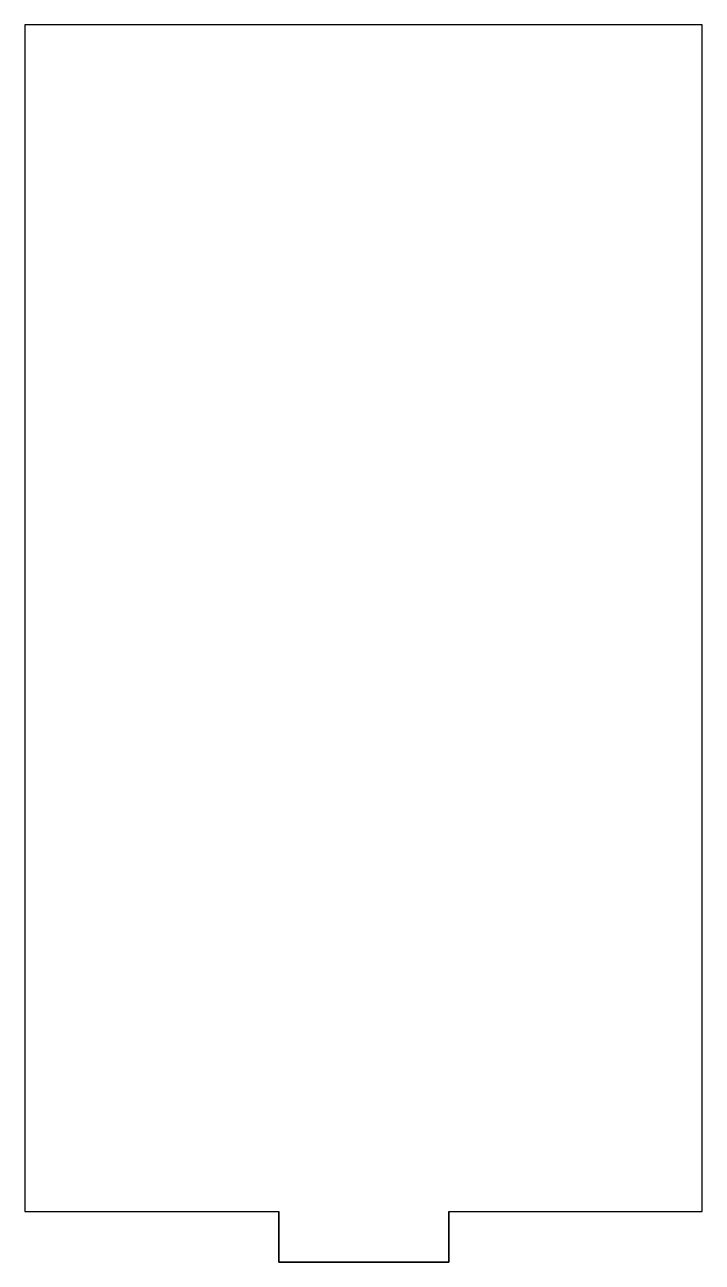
# Model space of a CAD drawing. Header units: millimetres. Extents: x -195 to -155, y -125 to -52.
import ezdxf

# ---------------------------------------------------------------- set-up
doc = ezdxf.new("R2010")
doc.units = ezdxf.units.MM
doc.layers.get('0').update_dxf_attribs({"linetype": 'CONTINUOUS'})

msp = doc.modelspace()

# ---------------------------------------------------------------- linework, layer by layer
for p, q in [((-180, -125), (-180, -122)), ((-169.965, -122), (-169.965, -125)), ((-169.965, -125), (-180, -125))]:
    msp.add_line(p, q)
msp.add_lwpolyline([(-180, -125), (-169.965, -125), (-169.965, -122), (-155.018, -122), (-155.018, -52), (-195, -52), (-195, -122), (-180, -122)], close=True)

doc.saveas('drawing.dxf')
